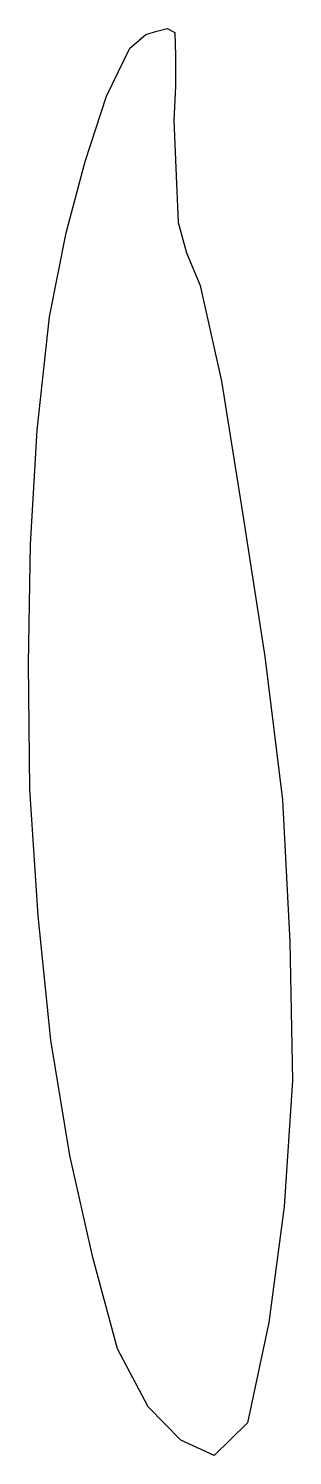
# Model space of a CAD drawing. Header units: metres. Extents: x 116 to 121.6, y 27 to 57.
import ezdxf

# ---------------------------------------------------------------- set-up
doc = ezdxf.new("R2010")
doc.units = ezdxf.units.M
doc.layers.add('EXTRACT', color=7, linetype='Continuous')

msp = doc.modelspace()

# ---------------------------------------------------------------- linework, layer by layer
at = {"layer": 'EXTRACT'}
msp.add_lwpolyline([(116.2261, 38.3936), (116.0505, 41.0585), (116.0266, 43.6995), (116.0665, 46.1968), (116.2101, 48.6064), (116.4654, 50.984), (116.8165, 52.7553), (117.2154, 54.2553), (117.6622, 55.6277), (118.1569, 56.633), (118.492, 56.9202), (118.7234, 56.992), (118.9388, 57.0479), (119.0984, 56.9681), (119.1144, 56.4734), (119.1144, 55.8351), (119.0824, 55.117), (119.1223, 54.1197), (119.1702, 52.9707), (119.3457, 52.3324), (119.633, 51.6463), (120.0798, 49.6356), (120.5266, 46.8271), (120.9894, 43.8431), (121.3644, 40.8351), (121.516, 37.8431), (121.5718, 34.9309), (121.3963, 32.2819), (121.0771, 29.8404), (120.6303, 27.734), (119.9282, 27.0479), (119.2261, 27.367), (118.5399, 28.0691), (117.8936, 29.2899), (117.375, 31.2128), (116.8963, 33.3511), (116.4973, 35.7766)], close=True, dxfattribs=at)

doc.saveas('drawing.dxf')
